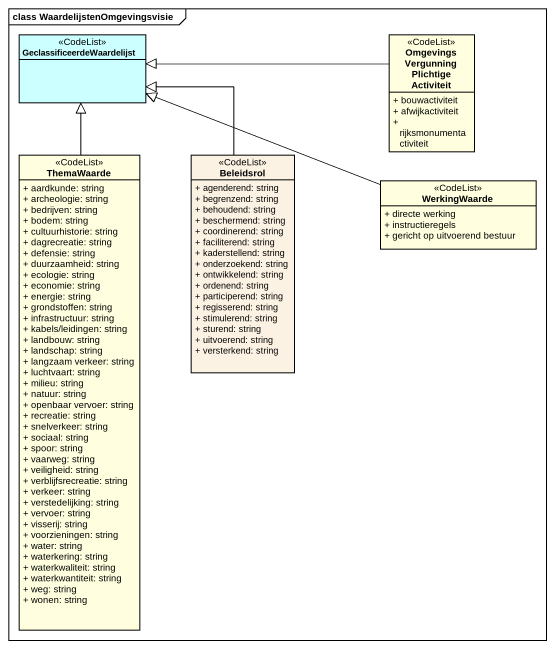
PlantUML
@startuml
mainframe class WaardelijstenOmgevingsvisie
hide circle
hide empty members
skinparam classAttributeIconSize 0
class GeclassificeerdeWaardelijst <<CodeList>> #CCFFFF
class "OmgevingsVergunningPlichtigeActiviteit" as OmgevingsVergunningPlichtige <<CodeList>> #FFFFE0 {
  + bouwactiviteit
  + afwijkactiviteit
  + rijksmonumentactiviteit
}
class ThemaWaarde <<CodeList>> #FFFFE0 {
  + aardkunde: string
  + archeologie: string
  + bedrijven: string
  + bodem: string
  + cultuurhistorie: string
  + dagrecreatie: string
  + defensie: string
  + duurzaamheid: string
  + ecologie: string
  + economie: string
  + energie: string
  + grondstoffen: string
  + infrastructuur: string
  + kabels/leidingen: string
  + landbouw: string
  + landschap: string
  + langzaam verkeer: string
  + luchtvaart: string
  + milieu: string
  + natuur: string
  + openbaar vervoer: string
  + recreatie: string
  + snelverkeer: string
  + sociaal: string
  + spoor: string
  + vaarweg: string
  + veiligheid: string
  + verblijfsrecreatie: string
  + verkeer: string
  + verstedelijking: string
  + vervoer: string
  + visserij: string
  + voorzieningen: string
  + water: string
  + waterkering: string
  + waterkwaliteit: string
  + waterkwantiteit: string
  + weg: string
  + wonen: string
}
class Beleidsrol <<CodeList>> {
  + agenderend: string
  + begrenzend: string
  + behoudend: string
  + beschermend: string
  + coordinerend: string
  + faciliterend: string
  + kaderstellend: string
  + onderzoekend: string
  + ontwikkelend: string
  + ordenend: string
  + participerend: string
  + regisserend: string
  + stimulerend: string
  + sturend: string
  + uitvoerend: string
  + versterkend: string
}
class WerkingWaarde <<CodeList>> #FFFFE0 {
  + directe werking
  + instructieregels
  + gericht op uitvoerend bestuur
}
OmgevingsVergunningPlichtige -left-|> GeclassificeerdeWaardelijst
ThemaWaarde -up-|> GeclassificeerdeWaardelijst
Beleidsrol -up-|> GeclassificeerdeWaardelijst
WerkingWaarde -left-|> GeclassificeerdeWaardelijst
@enduml
